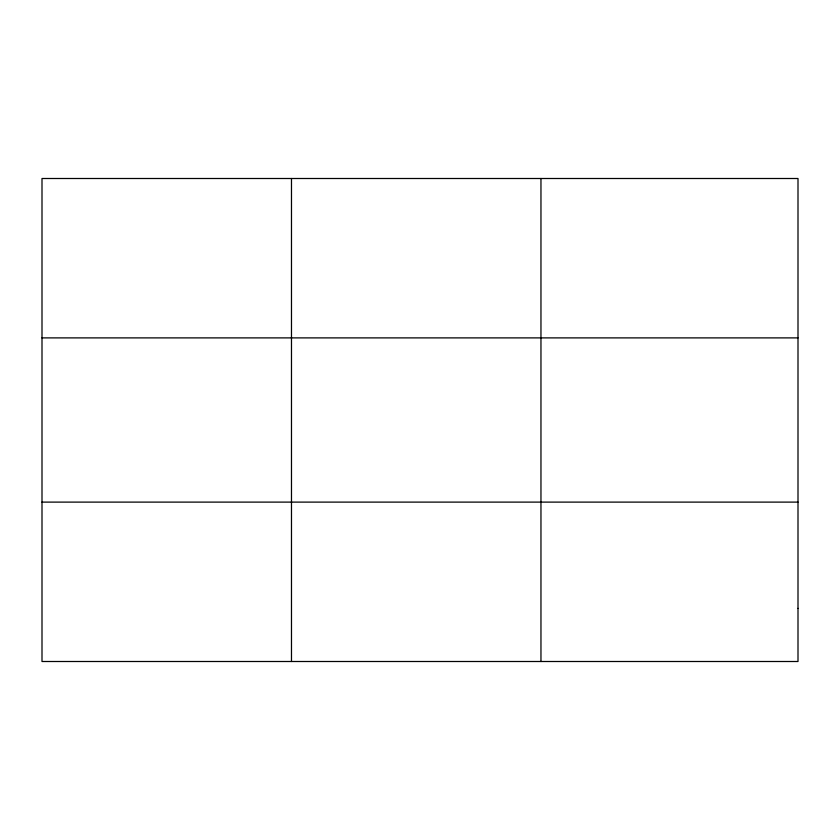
<?xml version="1.0" encoding="UTF-8"?>
<svg xmlns="http://www.w3.org/2000/svg" width="840" height="840" viewBox="0 0 840 840"><rect width="100%" height="100%" fill="white"/><g stroke="black" fill="none" stroke-linecap="round" stroke-linejoin="round"><path stroke-width="1.26" d="M291.48 661.5L291.48 178.5M540.96 661.5L540.96 178.5M42 337.89L798 337.89M42 502.11L798 502.11M798 608.37L798 661.5L42 661.5L42 178.5L798 178.5L798 608.37"/></g></svg>
